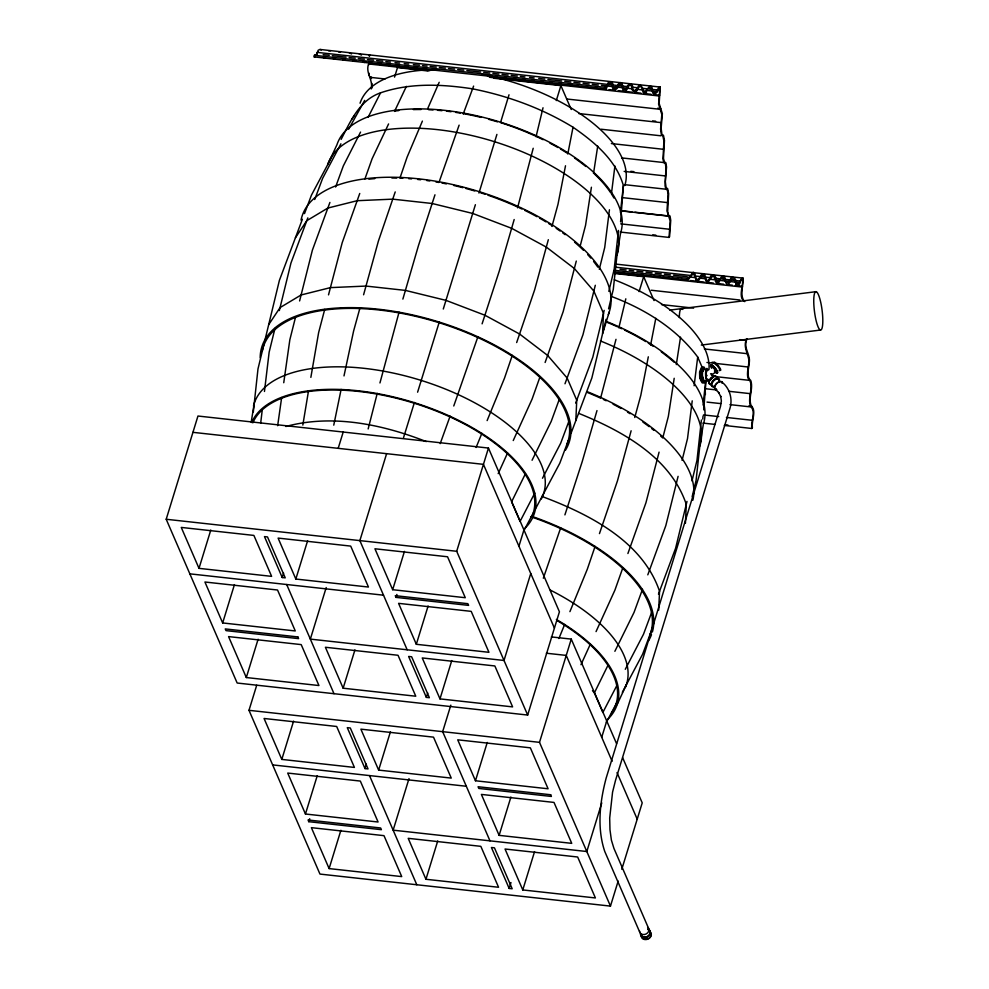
<?xml version="1.0" encoding="UTF-8"?>
<svg xmlns="http://www.w3.org/2000/svg" width="989" height="989" viewBox="0 0 989 989"><rect width="100%" height="100%" fill="white"/><g stroke="black" fill="none" stroke-linecap="round" stroke-linejoin="round"><path stroke-width="1.48" d="M612.512 85.722C611.573 92.15 618.681 89.937 618.459 84.943C623.577 81.753 621.043 90.432 624.591 91.161C628.213 91.235 627.632 82.211 631.922 86.451C630.611 91.272 637.064 95.018 637.546 88.54M612.673 85.796C614.268 80.925 607.061 80.109 607.53 85.227M652.295 90.197C652.864 98.863 657.66 91.087 659.861 88.429L660.281 87.069L320.053 49.45L318.198 50.192L317.036 53.196M652.468 90.271C651.825 81.407 647.226 89.776 644.655 91.804C642.59 89.27 639.945 80.072 637.373 88.577M695.316 276.784C697.22 290.581 701.943 267.883 705.256 277.897C707.172 291.693 711.895 269.008 715.208 279.022M695.477 276.858C693.104 265.299 690.903 279.133 687.491 279.986L614.107 271.901M575.845 420.548L576.735 400.211L567.117 377.996L547.622 355.422L519.571 334.01L484.907 315.231L445.965 300.359L405.403 290.407L366.004 286.068L330.425 287.626L301.113 294.969L280.06 307.604L268.687 324.664M341.131 139.387C350.65 120.992 359.44 100.248 380.555 92.83C410.188 82.668 441.91 84.164 472.433 88.812C507.889 95.822 542.133 108.345 573.027 127.222C594.315 142.045 615.826 159.674 623.391 185.561L620.598 221.87M658.699 610.151L659.539 591.274C642.491 540.946 588.356 513.798 541.737 496.367M685.439 523.243L686.279 504.353C670.443 457.264 621.994 430.821 578.577 413.303M703.735 409.866L705.985 381.099M302.832 425.06L308.519 390.816M371.234 88.973C373.409 78.984 364.496 72.692 369.132 62.505M371.777 88.219L371.975 83.472M253.32 411.894L257.981 368.959L263.692 345.334M617.94 246.409L613.291 289.344L608.569 308.865M618.446 241.811L618.78 238.745M701.077 434.394L696.083 480.394L692.164 496.639M702.734 419.064L703.068 415.998M618.459 230.449L614.169 269.354L608.828 291.335M620.424 212.499L623.391 185.561M701.411 420.016L696.973 460.417L691.979 480.926M703.055 405.045L705.689 381.111M607.716 85.19L606.554 88.194L604.699 88.936L314.193 56.905L314.378 55.297L316.233 54.556L318.013 51.799M604.699 88.936L604.872 87.329C607.716 85.141 612.08 79.837 613.168 87.304C617.457 91.544 616.876 82.52 620.499 82.594C624.047 83.323 621.512 92.002 626.63 88.825C626.408 83.818 633.516 81.617 632.577 88.033C634.283 94.178 637.608 87.255 640.217 86.439C643.765 87.168 641.231 95.846 646.336 92.657C646.46 87.675 652.567 85.45 652.95 91.779C657.24 96.02 656.659 86.995 660.281 87.069L659.144 103.4L662.37 113.723L661.134 128.273L661.925 134.319L663.471 135.357L664.46 140.376L663.495 158.376L664.324 161.726L665.869 162.765L666.549 167.03L665.313 181.58L666.104 187.638L667.649 188.664L668.638 193.683L667.674 211.695L668.502 215.033L670.048 216.072L670.74 220.349L669.59 236.668L669.046 237.422L620.115 232.032M687.491 279.986L687.664 278.391C690.507 276.191 694.871 270.887 695.959 278.366C700.249 282.607 699.68 273.582 703.303 273.656C706.517 274.583 705.021 284.016 709.892 279.257C709.991 272.049 718.311 275.325 715.356 281.494C720.041 287.638 719.176 276.055 723.194 275.894C726.742 276.623 724.195 285.302 729.313 282.112C731.823 275.338 736.063 280.567 736.026 285.005C740.464 287.614 739.191 279.924 742.665 279.479L743.085 278.119L616.085 264.125M260.676 423.181L262.295 409.582M264.459 391.459L269.144 352.183L274.967 328.41M609.434 209.779L604.712 247.534L599.285 269.305M611.511 193.164L614.911 165.991M692.226 400.842L687.516 438.584L682.076 460.367M694.117 385.735L697.702 357.041C676.179 328.187 644.309 308.741 610.979 296.28M277.662 425.69L281.655 397.541M283.744 382.731L289.839 339.771L295.476 317.37M333.763 425.146L341.118 389.394M591.41 187.242L585.55 225.344L580.147 246.174M593.511 173.52L597.727 146.088M674.201 378.293L668.354 416.394L662.939 437.237M676.315 364.582L680.531 337.15M251.181 422.216L254.26 403.339M310.855 377.365L318.643 332.551L324.726 309.359M543.023 107.764L536.05 136.705M625.814 298.826L618.854 327.755M565.51 165.769L557.994 204.303L551.949 226.432M567.822 153.901L573.027 127.222M648.314 356.819L640.798 395.353L634.753 417.494M650.626 344.963L655.818 318.285M368.736 64.854L369.478 62.591M746.621 338.708C742.764 347.164 748.24 353.184 748.908 360.614C748.982 367.08 744.927 377.044 750.206 381.222C753.062 389.777 747.313 398.369 750.75 406.85C756.251 411.214 750.713 421.821 751.838 428.484L724.319 425.443M343.999 375.919L353.605 331.031L359.996 307.826M316.863 54.803L317.209 53.159M730.117 280.752C730.599 274.274 737.052 278.02 735.742 282.842C740.032 287.082 739.463 278.057 743.085 278.119C743.468 285.883 739.327 296.082 744.766 301.645M730.29 280.715C725.407 293.745 725.765 270.566 720.351 279.603M368.155 428.942L377.242 393.375M265.114 339.437L279.393 280.382L302.374 219.274M606.034 319.373L591.867 377.922L571.036 433.343M604.192 310.373L592.794 357.239L575.672 403.079M686.996 501.423L675.586 548.289L658.464 594.142M279.331 310.571L290.964 263.012L307.851 217.864M533.207 148.263L517.568 207.814M615.999 339.326L600.793 397.405M595.304 285.277L582.991 334.641L564.991 383.781M678.095 476.339L665.795 525.691L647.795 574.844M299.605 300.94L312.388 250.155L329.918 202.436M379.949 382.953L399.074 312.128M576.29 261.059L563.161 311.659L545.112 362.481M659.082 452.121L645.953 502.721L627.904 553.531M328.521 294.87L342.206 242.688L359.749 193.461M548.326 239.709L534.629 289.876L516.666 342.553M631.13 430.771L617.433 480.938L599.458 533.603M363.593 294.771L378.391 241.106L395.217 191.915M514.181 219.521L499.358 270.776L482.1 323.836M596.985 410.583L582.15 461.826L564.904 514.886M402.869 299.098L418.483 245.532L434.975 194.796M509.014 94.783L500.521 122.624A147.336 69.626 17.1 0 1 534.789 135.765M475.388 204.711L443.295 309.013M478.96 193.065L496.911 134.405M166.201 519.262L197.961 416.023L488.455 448.054L559.428 611.808L527.669 715.047L237.162 683.028L166.201 519.262L456.695 551.281L527.669 715.047M198.999 568.354L181.259 527.421L253.889 535.42L271.629 576.364L198.999 568.354L210.793 530.055M369.367 56.398L369.787 55.038L369.132 55.075M222.661 622.946L204.921 582.002L277.538 590.013L295.278 630.957L222.661 622.946L234.442 584.635M394.562 77.117L397.491 67.611L428.039 70.985M246.31 677.539L228.57 636.595L301.2 644.605L318.94 685.538L246.31 677.539L258.104 639.228M282.224 577.527L264.471 536.594L267.5 536.928L285.24 577.86L282.224 577.527L283.583 573.113M618.174 881.063L610.46 906.109L319.966 874.078L248.993 710.312L256.707 685.266M295.835 579.035L278.094 538.09L350.712 546.101L368.464 587.046L295.835 579.035L307.616 540.723M338.189 448.338L343.208 432.032M326.209 587.54L310.348 639.117L504.007 660.467L530.759 573.521M281.803 759.416L264.063 718.471L336.68 726.482L354.421 767.427L281.803 759.416L293.585 721.105M386.612 453.679L359.86 540.612L407.171 649.785M439.289 321.994L417.605 392.188M343.146 688.208L325.406 647.263L398.035 655.274L415.776 696.219L343.146 688.208L354.94 649.897M305.453 814.009L287.712 773.064L360.342 781.075L378.082 822.007L305.453 814.009L317.246 775.697M308.778 821.686L308.049 819.98L380.666 827.978L381.408 829.684L308.778 821.686L309.693 818.731M392.67 589.704L374.93 548.771L447.547 556.77L465.287 597.715L392.67 589.704L404.452 551.405M395.996 597.381L395.254 595.675L467.884 603.686L468.625 605.392L395.996 597.381L396.898 594.438M556.3 100.569L560.899 85.623L493.696 78.218M329.114 868.589L311.374 827.657L383.992 835.656L401.732 876.6L329.114 868.589L340.896 830.278M365.015 768.589L347.275 727.644L350.304 727.978L368.044 768.923L365.015 768.589L366.375 764.176M416.32 644.296L398.579 603.352L471.209 611.363L488.949 652.307L416.32 644.296L428.113 605.985M378.639 770.097L360.886 729.153L433.516 737.151L451.256 778.096L378.639 770.097L390.42 731.786M456.695 551.281L488.455 448.054M426.358 697.381L408.618 656.449L411.647 656.77L429.387 697.715L426.358 697.381L427.718 692.968M409.013 778.603L393.14 830.167L586.811 851.517L601.769 802.895M439.981 698.889L422.241 657.945L494.859 665.956L512.611 706.888L439.981 698.889L451.763 660.578M450.823 705.145L442.664 731.662L489.975 840.848M518.928 546.237L523.935 529.931M425.95 879.27L408.197 838.326L480.827 846.337L498.567 887.269L425.95 879.27L437.731 840.959M609.261 311.906L602.585 333.627L603.475 313.303L593.857 291.087L574.349 268.501L546.311 247.089L511.647 228.311L472.705 213.439L432.144 203.499L392.732 199.148L357.165 200.705L327.853 208.049L306.8 220.683L295.427 237.756M475.462 780.766L457.722 739.821L530.351 747.832L548.091 788.777L475.462 780.766L487.256 742.455M639.092 291.631L643.691 276.685L614.676 273.483M499.124 835.359L481.383 794.414L554.001 802.425L571.741 843.357L499.124 835.359L510.905 797.047M610.46 906.109L539.5 742.343L571.259 639.104L551.38 636.916M509.162 888.443L491.422 847.499L494.451 847.833L512.191 888.777L509.162 888.443L510.979 882.547M522.773 889.939L505.033 849.007L577.663 857.006L595.403 897.95L522.773 889.939L534.567 851.628M601.72 737.287L606.739 720.993M621.797 869.269L642.22 802.87L622.65 757.698M403.549 437.62L414.416 402.486M439.215 181.753L459.119 125.133M477.91 336.742L453.766 405.984M560.701 527.792L543.332 578.231M400.162 177.451L407.085 157.189L422.402 121.091M512.29 355.36L504.514 378.132L487.12 420.597M595.081 546.423L587.318 569.194L569.911 611.647M540.093 376.586L532.07 399.173L513.242 440.55M622.897 567.649L614.874 590.235L596.046 631.6M364.904 178.984L372.124 158.722L388.59 123.934M440.204 443.616L450.119 416.122M463.223 113.958L473.607 86.092M559.168 399.68L551.232 421.363L532.07 460.244M642.504 589.296L634.036 612.426L614.874 651.306M335.592 186.995L343.319 165.929L360.552 132.093M314.712 199.518L322.624 178.354L340.908 143.813M569.256 420.276L560.689 443.196L542.491 478.243M652.048 611.326L643.493 634.258L625.283 669.306M304.513 213.599L311.461 195.117L333.899 152.986M568.354 440.439L559.811 463.173L535.21 509.397M651.158 631.501L642.603 654.236L622.341 692.3M700.632 369.404L699.582 372.062L699.718 377.699L700.88 380.678M476.092 447.485L481.89 433.33M558.884 638.548L564.694 624.393M427.705 108.592L439.19 82.297M659.861 88.429L658.6 104.142L661.826 114.477L660.59 129.027L661.381 135.073L662.914 136.111L663.916 141.13L662.951 159.13L663.78 162.48L665.313 163.506L666.005 167.784L665.041 185.784L665.869 189.134L667.402 190.16L668.094 194.437L666.957 210.768L670.183 221.091L669.046 237.422M742.665 279.479C743.159 286.365 738.35 296.688 743.938 301.262M746.955 338.98C743.295 347.226 749.093 352.616 749.452 359.872C749.526 366.338 745.471 376.29 750.75 380.468C753.606 389.036 747.869 397.627 751.294 406.096C756.795 410.472 751.269 421.079 752.394 427.73L751.838 428.484M720.177 279.64L717.507 281.741L715.368 279.096M498.184 473.644L507.592 452.962M580.976 664.707L590.396 644.012M617.062 704.7L626.383 684.709M394.524 111.411L406.38 86.364M525.468 473.657L511.597 501.819L520.078 521.388L534.777 493.078M616.876 685.488L602.87 712.439L594.389 692.869L608.26 664.719M368.143 117.197L380.555 92.83M348.647 129.2L364.681 100.396M523.626 531.142L533.763 512.117M606.418 722.205L618.001 700.459M351.985 119.001L354.569 115.552M711.462 375.375L715.801 371.802M355.842 60.638L354.643 61.343L352.789 60.811M365.794 61.751L364.582 62.455L362.728 61.924M328.707 50.859L330.635 50.748M338.658 51.972L340.575 51.873M325.43 57.733L323.514 57.844M335.382 58.858L333.454 58.957M345.322 59.97L342.837 59.686M285.846 426.494C332.353 413.897 382.31 424.343 426.296 441.601M669.788 310.113L816.098 291.668M701.3 345.074L820.45 330.042A19.347 3.857 82.8 0 0 820.635 301.917A19.347 3.857 82.8 0 0 813.749 300.607A19.347 3.857 82.8 0 0 820.45 330.042M349.241 52.837L351.552 53.938M359.18 53.962L361.492 55.063M314.193 56.905L314.848 56.868M699.718 377.699L701.288 377.65M317.209 52.38L607.716 84.399M608.099 84.461L617.655 85.524M618.051 85.573L621.104 85.907M623.021 86.13L627.607 86.636M632.96 87.255L637.546 87.761M642.912 88.367L647.498 88.874M649.414 89.097L657.438 89.999M323.156 54.655L329.263 55.322M332.329 55.668L346.088 57.177M349.142 57.523L355.261 58.19M358.315 58.524L364.434 59.204M367.488 59.538L373.607 60.218M376.661 60.552L382.78 61.231M385.834 61.565L390.432 62.072M395.019 62.579L399.605 63.086M404.192 63.58L408.778 64.087M413.365 64.594L419.472 65.274M422.538 65.608L427.124 66.115M430.178 66.448L436.297 67.128M439.351 67.462L445.47 68.142M448.524 68.476L454.643 69.143M457.697 69.49L463.816 70.157M466.87 70.503L480.629 72.012M483.695 72.345L489.802 73.025M492.868 73.359L498.975 74.039M502.041 74.373L508.161 75.053M511.214 75.387L517.334 76.054M520.387 76.4L524.974 76.907M529.56 77.414L534.147 77.908M538.733 78.415L544.852 79.095M547.906 79.429L561.665 80.95M564.731 81.283L570.838 81.963M573.904 82.297L580.011 82.965M583.077 83.311L589.184 83.978M592.25 84.325L598.357 84.992M601.423 85.326L617.482 87.119M616.345 87.007L622.452 87.687M622.835 87.737L632.404 88.8M636.236 89.245L642.343 89.912M647.708 90.531L652.295 91.037M654.372 91.272L657.265 91.594M314.378 55.297L604.872 87.329M369.218 63.209L372.272 63.543M375.326 63.877L381.445 64.557M384.498 64.891L390.606 65.558M393.659 65.904L399.779 66.572M402.832 66.906L408.939 67.586M412.005 67.92L418.112 68.6M421.166 68.933L427.285 69.601M492.979 76.845L497.566 77.352M500.619 77.686L506.739 78.366M509.792 78.7L515.899 79.38M518.965 79.713L525.072 80.393M528.126 80.727L534.245 81.395M537.299 81.741L543.406 82.408M546.46 82.742L552.579 83.422M555.633 83.756L561.74 84.436M564.806 84.77L578.553 86.278M581.606 86.624L587.726 87.292M590.779 87.625L596.886 88.305M599.94 88.639L606.059 89.319M609.113 89.653L615.22 90.32M618.286 90.667L622.86 91.173M625.926 91.507L632.033 92.175M635.086 92.521L640.884 93.151M643.777 93.473L651.022 94.276M653.914 94.598L659.712 95.228M368.674 63.951L429.795 70.689M489.382 77.266L659.169 95.982M657.697 108.221L660.763 108.555M369.713 77.278L385.005 78.972M566.944 99.024L660.207 109.309M652.629 120.881L655.682 121.214M578.689 113.537L661.258 122.636M601.139 129.225L660.776 135.79M611.363 143.566L663.347 149.29M621.587 157.894L664.385 162.616M630.821 171.32L633.875 171.653M624.158 171.394L665.436 175.943M625.196 184.72L666.487 189.27M623.181 197.713L667.526 202.597M621.179 210.706L631.872 211.881M634.938 212.227L668.576 215.936M620.869 210.867L668.267 216.097M620.696 223.86L669.615 229.263M652.777 234.813L655.831 235.159M615.591 267.203L690.507 275.461M694.34 275.906L710.399 277.699M714.231 278.144L720.351 278.811M722.267 279.034L730.29 279.936M730.686 279.986L740.242 281.049M620.004 269.305L626.124 269.985M629.177 270.318L633.764 270.825M636.817 271.159L642.937 271.839M645.99 272.173L652.11 272.853M655.163 273.187L661.282 273.854M664.336 274.2L670.455 274.868M673.509 275.202L687.281 276.722M689.185 276.945L695.304 277.625M699.136 278.07L705.256 278.737M709.088 279.182L715.195 279.862M717.112 280.085L725.147 280.975M727.063 281.197L730.117 281.531M728.98 281.42L735.087 282.1M735.717 282.174L740.069 282.656M614.28 270.294L687.664 278.391M618.57 272.63L624.677 273.298M627.731 273.632L633.85 274.312M636.904 274.645L643.011 275.325M646.064 275.659L650.651 276.166M653.704 276.5L659.824 277.167M662.877 277.513L668.984 278.181M672.05 278.515L678.157 279.195M681.211 279.528L687.33 280.208M690.384 280.542L704.131 282.063M707.184 282.397L713.304 283.064M717.89 283.571L723.676 284.214M726.581 284.535L732.367 285.166M735.272 285.487L742.516 286.291M614.96 273.038L741.96 287.033M651.269 290.247L739.945 300.026M661.493 304.587L693.598 308.135M740.032 339.672L746.139 340.352M704.378 348.956L747.19 353.679M712.08 362.209L715.146 362.543M706.95 362.456L748.228 367.006M717.173 376.797L749.279 380.332M705.985 388.776L716.691 389.95M728.918 391.298L750.33 393.659M748.858 405.898L751.912 406.232M707.024 402.103L720.796 403.611M729.969 404.625L749.835 406.825M703.488 414.923L718.78 416.604M726.421 417.445L752.419 420.313M724.863 424.701L727.929 425.035M702.919 423.082L715.146 424.429M192.942 432.329L483.448 464.348L554.409 628.114M189.851 573.843L383.522 595.193M546.361 653.222L566.24 655.41L612.129 761.295M248.993 710.312L539.5 742.343M272.655 764.905L466.314 786.255M320.053 49.45L321.252 50.019M716.506 364.731L717.285 365.448M710.559 373.706L713.687 376.624M721.673 381.878C729.622 387.873 732.824 398.678 730.018 408.148L615.566 780.197L612.562 792.152L609.694 818.051L609.966 829.709L611.4 840.118L613.922 848.364L648.809 928.881M714.985 388.862L719.015 392.942L718.583 392.361L720.783 396.75L720.647 396.033L721.377 400.978L720.524 406.368L606.17 778.046C599.878 801.745 596.8 827.719 604.736 851.405L639.698 932.095M592.485 690.656L594.389 692.869M697.702 357.041L701.943 366.832M560.899 85.623L571.246 109.507M643.691 276.685L654.038 300.569M571.259 639.104L616.53 743.58M617.025 772.582L637.213 819.176M286.686 584.524L333.998 693.697M369.49 775.586L416.802 884.759M370.875 76.672L371.468 78.564M369.33 75.646L368.823 73.038M711.709 373.632L711.796 374.275M705.268 391.656L705.392 394.537M360.058 103.215A138.621 65.509 17.1 0 1 439.079 69.737M482.335 74.435A138.621 65.509 17.1 0 1 624.751 185.623M301.027 220.127A160.886 76.029 17.1 0 1 477.947 191.26A160.886 76.029 17.1 0 1 608.284 314.551M368.909 179.182A159.501 75.374 17.1 0 1 374.794 178.626M391.879 178.008A159.501 75.374 17.1 0 1 396.688 178.069M399.915 178.168A159.501 75.374 17.1 0 1 402.783 178.292M408.642 178.65A159.501 75.374 17.1 0 1 411.609 178.873M417.618 179.442A159.501 75.374 17.1 0 1 420.646 179.775M426.741 180.542A159.501 75.374 17.1 0 1 429.807 180.975M435.926 181.951A159.501 75.374 17.1 0 1 438.98 182.471M441.922 183.014A159.501 75.374 17.1 0 1 446.373 183.892M453.852 185.499A159.501 75.374 17.1 0 1 462.864 187.687M465.856 188.479A159.501 75.374 17.1 0 1 474.782 190.988M480.642 192.793A159.501 75.374 17.1 0 1 485.03 194.215M487.948 195.204A159.501 75.374 17.1 0 1 517.779 207.072M519.188 207.727A159.501 75.374 17.1 0 1 521.982 209.038M524.763 210.373A159.501 75.374 17.1 0 1 536.978 216.702M539.611 218.161A159.501 75.374 17.1 0 1 546.027 221.895M548.512 223.403A159.501 75.374 17.1 0 1 552.159 225.69M556.177 228.323A159.501 75.374 17.1 0 1 560.095 231.018M562.654 232.835A159.501 75.374 17.1 0 1 565.164 234.677M574.597 242.181A159.501 75.374 17.1 0 1 583.411 250.217M587.75 254.68A159.501 75.374 17.1 0 1 590.779 258.067M593.585 261.455A159.501 75.374 17.1 0 1 597.789 267.079M394.673 111.089A147.336 69.626 17.1 0 1 398.79 110.583M413.377 109.594A147.336 69.626 17.1 0 1 421.03 109.519M428.682 109.73A147.336 69.626 17.1 0 1 433.046 109.964M437.484 110.274A147.336 69.626 17.1 0 1 441.972 110.681M446.521 111.164A147.336 69.626 17.1 0 1 451.095 111.732M455.682 112.387A147.336 69.626 17.1 0 1 460.281 113.117M463.334 113.648A147.336 69.626 17.1 0 1 481.186 117.407M488.665 119.323A147.336 69.626 17.1 0 1 497.554 121.857M536.137 136.371A147.336 69.626 17.1 0 1 543.109 139.684M549.958 143.158A147.336 69.626 17.1 0 1 557.907 147.522M560.479 149.018A147.336 69.626 17.1 0 1 567.884 153.579M574.597 158.055A147.336 69.626 17.1 0 1 585.822 166.473M594.772 174.299A147.336 69.626 17.1 0 1 610.67 192.719M611.425 193.856A147.336 69.626 17.1 0 1 613.922 197.985M260.181 357.709A160.886 76.029 17.1 0 1 436.384 321.202A160.886 76.029 17.1 0 1 565.547 450.057M262.258 350.885A159.501 75.374 17.1 0 1 437.645 322.278A159.501 75.374 17.1 0 1 566.845 444.494M251.688 422.488A148.535 70.194 17.1 0 1 435.432 410.089A148.535 70.194 17.1 0 1 523.774 529.399M252.838 422.859A147.336 69.626 17.1 0 1 421.203 405.49A147.336 69.626 17.1 0 1 531.575 517.173M253.481 406.096A151.552 71.616 17.1 0 1 424.145 381.358A151.552 71.616 17.1 0 1 541.329 498.963M648.846 931.094A5.192 4.24 -23.4 0 1 650.849 936.459A5.192 4.24 -23.4 0 1 644.519 939.488A5.192 4.24 -23.4 0 1 641.416 934.642M647.919 928.955A5.192 4.24 -23.4 0 1 647.857 936.521A5.192 4.24 -23.4 0 1 640.316 933.653M650.379 932.652A4.834 3.956 -23.4 0 1 649.588 937.646M648.611 938.413A4.834 3.956 -23.4 0 1 641.577 935.742M650.082 933.975A4.834 3.956 -23.4 0 1 649.612 935.013M647.869 936.707A4.834 3.956 -23.4 0 1 644.296 937.547M643.159 937.275A4.834 3.956 -23.4 0 1 640.835 934.036M647.931 929.66A4.834 3.956 -23.4 0 1 648.908 930.192M649.649 930.946A4.834 3.956 -23.4 0 1 650.107 931.873M648.722 929.771A4.834 3.956 -23.4 0 1 647.127 936.583A4.834 3.956 -23.4 0 1 640.649 933.616M647.61 927.212A4.834 3.956 -23.4 0 1 646.027 934.024A4.834 3.956 -23.4 0 1 639.549 931.057M716.456 389.246A4.834 2.658 -44.6 0 1 716.283 383.658A4.834 2.658 -44.6 0 1 722.254 383.2A4.834 2.547 -47.1 0 0 716.555 383.757A4.834 2.547 -47.1 0 0 716.592 389.382M711.499 366.635A5.192 1.088 50.5 0 1 712.463 365.398A4.834 1.014 50.5 0 1 716.642 370.282A4.834 1.014 50.5 0 1 716.716 372.445M716.209 372.26A5.192 1.088 50.5 0 0 717.186 371.023A5.192 1.088 50.5 0 0 712.463 365.398A4.834 1.014 50.5 0 0 711.684 366.783M714.145 363.322A5.192 1.088 50.5 0 1 717.618 364.941A5.192 1.088 50.5 0 1 720.425 370.381M719.881 370.516A4.834 1.014 50.5 0 1 719.151 370.43M713.601 363.458A4.834 1.014 50.5 0 1 716.58 365.077A4.834 1.014 50.5 0 1 719.943 370.183M710.93 384.548A5.192 2.744 -47.1 0 1 710.893 378.503A5.192 2.744 -47.1 0 1 717 377.909M713.44 386.872A5.192 2.744 -47.1 0 1 713.403 380.839A5.192 2.744 -47.1 0 1 719.51 380.246M715.603 376.438A4.834 2.547 -47.1 0 1 716.728 378.07M709.669 383.893A4.834 2.547 -47.1 0 1 710.25 379.615A4.834 2.547 -47.1 0 1 714.812 376.389M716.827 378.255A4.834 2.547 -47.1 0 1 718.731 379.937M713.081 386.118A4.834 2.547 -47.1 0 1 711.165 384.424M711.289 383.509A4.834 2.547 -47.1 0 1 715.9 378.466M713.576 386.588A4.834 2.547 -47.1 0 1 713.539 380.963A4.834 2.547 -47.1 0 1 719.238 380.406M703.723 379.566A4.834 1.088 88.2 0 1 703.006 377.217M703.043 371.407A4.834 1.088 88.2 0 1 703.785 370.109M711.721 367.463A3.227 0.68 50.5 0 1 713.057 367.624A3.227 0.68 50.5 0 1 715.739 371.196A3.227 0.68 50.5 0 1 714.404 371.036M706.01 374.435A3.227 0.68 50.5 0 1 707.086 375.709M709.904 383.856A4.834 2.547 -47.1 0 1 710.646 378.28A4.834 2.547 -47.1 0 1 716.209 376.957M717.285 379.059A4.03 2.126 -47.1 0 1 717.791 379.319M710.362 380.184A3.227 1.706 -47.1 0 1 711.289 378.836M711.895 378.268A3.227 1.706 -47.1 0 1 712.55 377.798M706.27 371.988A3.227 1.706 -47.1 0 1 706.925 371.666M707.679 379.108A4.834 1.088 88.2 0 1 705.973 375.313A4.834 1.088 88.2 0 1 707.209 370.22M704.749 380.629A6.453 1.459 88.2 0 1 702.437 374.732A6.453 1.459 88.2 0 1 704.502 369.466M708.173 379.553A6.453 1.459 88.2 0 1 706.109 379.244A6.453 1.459 88.2 0 1 705.899 370.133A6.453 1.459 88.2 0 1 707.963 370.43M703.402 382.1A8.06 1.817 88.2 0 1 700.546 375.783A8.06 1.817 88.2 0 1 702.623 367.278M705.318 380.827A8.06 1.817 88.2 0 1 702.734 380.444A8.06 1.817 88.2 0 1 702.474 369.058A8.06 1.817 88.2 0 1 705.058 369.429M701.473 371.456A4.834 1.088 88.2 0 1 701.683 370.727M711.623 368.18A4.834 1.014 50.5 0 1 711.759 365.967A4.834 1.014 50.5 0 1 716.518 371.641A4.834 1.014 50.5 0 1 714.738 371.889M715.319 364.162A4.03 0.841 50.5 0 1 715.937 364.694M712.364 365.819A4.03 0.841 50.5 0 1 715.517 368.971M716.852 371.159A4.03 0.841 50.5 0 1 716.704 371.988M679.332 317.568A19.347 3.857 82.8 0 1 682.793 309.47M614.342 279.776A138.621 65.509 17.1 0 1 708.965 369.676M587.095 391.619A160.886 76.029 17.1 0 1 692.832 500.249M586.662 392.176A159.501 75.374 17.1 0 1 600.583 398.134M603.377 399.432A159.501 75.374 17.1 0 1 606.17 400.755M613.056 404.18A159.501 75.374 17.1 0 1 621.104 408.482M627.558 412.19A159.501 75.374 17.1 0 1 630.067 413.699M642.887 422.068A159.501 75.374 17.1 0 1 649.192 426.667M651.615 428.521A159.501 75.374 17.1 0 1 653.976 430.4M660.664 436.075A159.501 75.374 17.1 0 1 662.754 437.979M606.801 321.61A148.535 70.194 17.1 0 1 703.34 424.244L699.804 446.027A151.552 71.616 17.1 0 0 600.41 340.945M606.455 322.068A147.336 69.626 17.1 0 1 617.581 326.815M618.929 327.433A147.336 69.626 17.1 0 1 621.735 328.731M624.529 330.066A147.336 69.626 17.1 0 1 645.792 341.588M648.265 343.096A147.336 69.626 17.1 0 1 653.408 346.397M661.27 351.874A147.336 69.626 17.1 0 1 674.251 362.32M651.491 634.666A160.886 76.029 17.1 0 1 648.339 641.119M532.391 516.542A160.886 76.029 17.1 0 1 652.369 631.996M530.636 516.641A159.501 75.374 17.1 0 1 649.649 635.544M556.362 619.46A148.535 70.194 17.1 0 1 606.578 720.462M556.992 620.523A147.336 69.626 17.1 0 1 611.486 713.205M550.341 590.112A151.552 71.616 17.1 0 1 625.369 687.392M620.548 233.194L617.012 254.964A151.552 71.616 17.1 0 0 494.673 141.748A151.552 71.616 17.1 0 0 327.693 164.644L336.977 144.678A148.535 70.194 17.1 0 1 500.644 122.228A148.535 70.194 17.1 0 1 620.548 233.194M297.874 636.928L225.245 628.917L225.987 630.623L298.616 638.634L297.874 636.928M550.675 794.748L478.058 786.737L478.787 788.443L551.417 796.454L550.675 794.748"/></g></svg>
